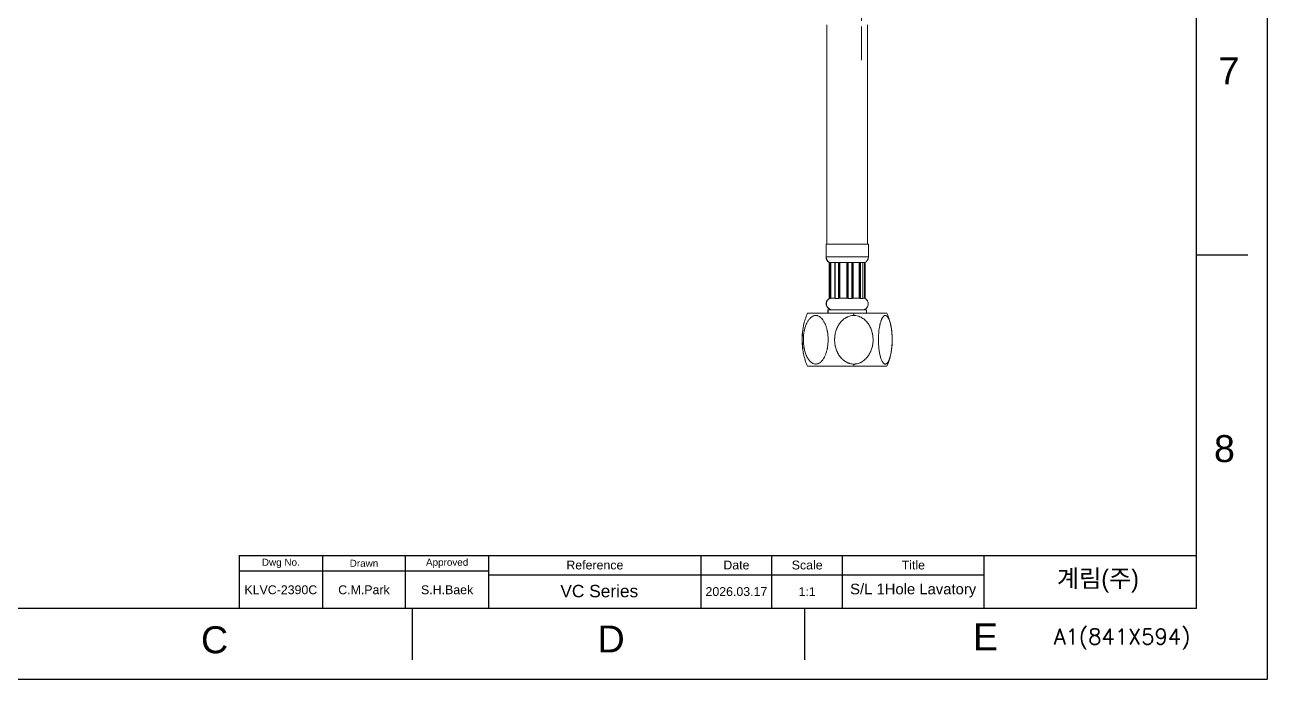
# Model space of a CAD drawing. Header units: millimetres. Extents: x 13479 to 14073, y 4989 to 5829.
# Drawn here: x 13722.4 to 14073.5, y 4989.2 to 5174.1 of the extents above; entities that cross this region are included whole.
import ezdxf

# ---------------------------------------------------------------- set-up
doc = ezdxf.new("R2010")
doc.units = ezdxf.units.MM
doc.linetypes.add('CENTER2', pattern=[28.575, 19.05, -3.175, 3.175, -3.175])
doc.linetypes.add('CENTERX2', pattern=[101.6, 63.5, -12.7, 12.7, -12.7])
doc.layers.add('CENTER', color=1, linetype='CENTERX2', lineweight=15)
doc.layers.add('DIM_', color=5, linetype='Continuous', lineweight=9)
doc.layers.add('TEXT', color=2, linetype='Continuous')
doc.styles.add('ROMANS', font='romans')
doc.styles.get("Standard").update_dxf_attribs({"font": 'arial.ttf'})
doc.dimstyles.new('사본(2) STANDARD', dxfattribs={"dimscale": 0, "dimtxt": 4, "dimasz": 4, "dimexe": 1.25, "dimexo": 0.625, "dimgap": 1.5, "dimtad": 3, "dimtih": 1, "dimtoh": 1, "dimdec": 1, "dimzin": 9, "dimdsep": 46, "dimtxsty": 'Standard', "dimcen": 2.5, "dimclrd": 5, "dimclre": 5, "dimclrt": 5, "dimadec": 0, "dimazin": 0, "dimtfac": 1, "dimtdec": 1, "dimtmove": 0, "dimatfit": 3, "dimfxl": 1.25, "dimtfill": 1, "dimtolj": 1, "dimtzin": 0, "dimarcsym": 0})

# ---------------------------------------------------------------- blocks, each defined once
blk = doc.blocks.new('*D3')
at = {"layer": 'Defpoints', "color": 0, "transparency": 16777216}
for p in [(13958.77, 5580.64), (13793.14, 5527.51), (13835.03, 5404.73), (13746.11, 5252.14), (13958.77, 5164.14)]:
    blk.add_point(p, dxfattribs=at)
at = {"layer": 'DIM_', "color": 5, "lineweight": -2, "transparency": 16777216}
for start, end in [(260.51745, 264.88072), (265.42822, 269.79159)]:
    blk.add_arc((13958.77, 6497.44), 1099.69, start, end, dxfattribs=at)
at = {"layer": 'DIM_', "color": 5, "transparency": 16777216}
for points in [[(13777.49, 5412.11), (13777.71, 5413.43), (13773.66, 5413.44)], [(13954.77, 5398.42), (13954.77, 5397.09), (13958.77, 5397.74)]]:
    blk.add_solid(points, dxfattribs=at)
at = {"layer": 'DIM_', "color": 5, "transparency": 16777216, "insert": (13865.88, 5401.67), "char_height": 4, "attachment_point": 5, "bg_fill": 3, "box_fill_scale": 1.1, "bg_fill_color": 256, "bg_fill_true_color": 13158600, "bg_fill_transparency": 0}
blk.add_mtext('\\A1;10°', dxfattribs=at)

msp = doc.modelspace()

# ---------------------------------------------------------------- linework, layer by layer
at = {"color": 7, "linetype": 'Continuous'}
for p, q in [((14073.46, 5829.16), (14073.46, 4989.16)), ((14053.46, 5009.16), (14053.46, 5809.16)), ((14053.46, 5109.16), (14067.99, 5109.16)), ((13831.86, 5009.16), (13831.86, 4994.62)), ((13942.66, 5009.16), (13942.66, 4994.62)), ((13479.46, 4989.16), (14073.46, 4989.16))]:
    msp.add_line(p, q, dxfattribs=at)
at = {"linetype": 'Continuous', "lineweight": 18}
for p, q in [((13949.02, 5174.14), (13949.02, 5154.69)), ((13960.52, 5154.69), (13960.52, 5174.14)), ((13949.02, 5154.69), (13949.02, 5112.11)), ((13960.52, 5112.11), (13960.52, 5154.69)), ((13948.79, 5112.11), (13948.79, 5108.51)), ((13948.79, 5112.11), (13948.87, 5112.11)), ((13960.75, 5112.11), (13948.87, 5112.11)), ((13960.75, 5108.51), (13960.75, 5112.11)), ((13949.7, 5106.99), (13949.7, 5096.79)), ((13949.71, 5106.99), (13949.71, 5096.79)), ((13949.77, 5106.99), (13949.71, 5106.99)), ((13949.71, 5106.99), (13949.71, 5106.99)), ((13949.89, 5106.99), (13949.77, 5106.99)), ((13950.16, 5106.91), (13951.25, 5106.91)), ((13951.35, 5106.96), (13951.35, 5096.82)), ((13952.28, 5106.99), (13951.4, 5106.99)), ((13952.68, 5106.91), (13954.69, 5106.91)), ((13956.13, 5106.99), (13955.07, 5106.99)), ((13956.42, 5106.91), (13958.18, 5106.91)), ((13959.18, 5106.99), (13958.56, 5106.99)), ((13959.2, 5096.8), (13959.2, 5106.98)), ((13959.2, 5106.91), (13959.67, 5106.91)), ((13959.83, 5096.8), (13959.83, 5106.98)), ((13959.84, 5106.99), (13959.84, 5096.79)), ((13949.77, 5096.79), (13949.71, 5096.79)), ((13949.89, 5096.79), (13949.77, 5096.79)), ((13950.16, 5096.87), (13951.25, 5096.87)), ((13952.28, 5096.79), (13951.4, 5096.79)), ((13952.68, 5096.87), (13954.69, 5096.87)), ((13956.13, 5096.79), (13955.07, 5096.79)), ((13956.42, 5096.87), (13958.18, 5096.87)), ((13959.18, 5096.79), (13958.56, 5096.79)), ((13959.2, 5096.87), (13959.67, 5096.87)), ((13956.61, 5092.61), (13943.52, 5092.61)), ((13949.27, 5093.61), (13949.27, 5092.61)), ((13949.35, 5093.61), (13949.27, 5093.61)), ((13960.27, 5093.61), (13949.35, 5093.61)), ((13956.61, 5092.61), (13966.02, 5092.61)), ((13960.27, 5092.61), (13960.27, 5093.61)), ((13956.61, 5077.61), (13943.52, 5077.61)), ((13956.61, 5077.61), (13966.02, 5077.61))]:
    msp.add_line(p, q, dxfattribs=at)
at = {"linetype": 'Continuous', "lineweight": 13}
for p, q in [((13948.87, 5112.11), (13948.87, 5108.51)), ((13948.79, 5108.51), (13948.87, 5108.51)), ((13948.87, 5108.51), (13960.75, 5108.51)), ((13949.71, 5106.99), (13949.71, 5096.79)), ((13949.89, 5106.99), (13949.89, 5096.79)), ((13949.98, 5106.96), (13949.98, 5096.82)), ((13950.16, 5106.91), (13950.16, 5096.87)), ((13951.25, 5106.91), (13951.25, 5096.87)), ((13951.4, 5106.99), (13951.4, 5096.79)), ((13952.28, 5106.99), (13952.28, 5096.79)), ((13952.42, 5106.96), (13952.42, 5096.82)), ((13952.68, 5106.91), (13952.68, 5096.87)), ((13954.69, 5106.91), (13954.69, 5096.87)), ((13954.93, 5106.96), (13954.93, 5096.82)), ((13955.07, 5106.99), (13955.07, 5096.79)), ((13956.13, 5106.99), (13956.13, 5096.79)), ((13956.24, 5106.96), (13956.24, 5096.82)), ((13956.42, 5106.91), (13956.42, 5096.87)), ((13958.18, 5106.91), (13958.18, 5096.87)), ((13958.42, 5106.96), (13958.42, 5096.82)), ((13958.56, 5106.99), (13958.56, 5096.79)), ((13959.18, 5106.99), (13959.18, 5096.79)), ((13959.67, 5106.91), (13959.67, 5096.87)), ((13959.78, 5106.96), (13959.78, 5096.82)), ((13949.35, 5092.61), (13949.35, 5093.61))]:
    msp.add_line(p, q, dxfattribs=at)
for p, q in [((13782.96, 5024.16), (14053.46, 5024.16)), ((13782.96, 5024.16), (13782.96, 5009.16)), ((13806.46, 5024.16), (13806.46, 5009.16)), ((13829.96, 5009.16), (13829.96, 5024.16)), ((13853.46, 5009.16), (13853.46, 5024.16)), ((13913.46, 5009.16), (13913.46, 5024.16)), ((13913.46, 5009.16), (13913.46, 5024.16)), ((13913.46, 5009.16), (13913.46, 5024.16)), ((13933.46, 5009.16), (13933.46, 5024.16)), ((13953.46, 5009.16), (13953.46, 5024.16)), ((13993.46, 5009.16), (13993.46, 5024.16)), ((13853.46, 5019.66), (13782.96, 5019.66)), ((13853.46, 5018.66), (13993.46, 5018.66))]:
    msp.add_line(p, q)
at = {"linetype": 'Continuous'}
msp.add_line((14053.46, 5009.16), (13499.46, 5009.16), dxfattribs=at)
at = {"linetype": 'Continuous', "lineweight": 18}
for centre, radius, start, end in [((13950.51, 5108.51), 1.72, 180, 242.3511), ((13959.03, 5108.51), 1.72, 292.2144, 0), ((13950.51, 5095.3), 1.69, 118.1504, 270), ((13959.03, 5095.3), 1.69, 270, 67.8726), ((13961.52, 5085.11), 19.5, 157.3801, 168.0183), ((13948.02, 5085.11), 19.5, 12.3756, 22.6199), ((13961.52, 5085.11), 19.5, 172.1241, 185.2425), ((13961.52, 5085.11), 19.5, 168.0183, 171.0906), ((13948.02, 5085.11), 19.5, 5.6896, 12.3697), ((13948.02, 5085.11), 19.5, 352.0507, 5.6896), ((13961.52, 5085.11), 19.5, 185.2425, 191.7242), ((13961.52, 5085.11), 19.5, 191.7242, 202.6199), ((13948.02, 5085.11), 19.5, 337.3801, 348.3543), ((13948.02, 5085.11), 19.5, 348.3545, 350.9877)]:
    msp.add_arc(centre, radius, start, end, dxfattribs=at)
at = {"linetype": 'Continuous', "lineweight": 13}
for centre, major_axis, ratio, start_param, end_param in [((13950.57, 5108.51), (0, 1.72), 0.986524, 1.570796, 2.653602), ((13950.57, 5095.3), (0, -1.69), 0.986524, 3.638452, 6.283185), ((13953.67, 5085.11), (0, -19.5), 0.163617, 1.930795, 1.965587), ((13953.67, 5085.11), (0, -19.5), 0.163617, 1.176005, 1.210798)]:
    msp.add_ellipse(centre, major_axis=major_axis, ratio=ratio, start_param=start_param, end_param=end_param, dxfattribs=at)
at = {"linetype": 'Continuous', "lineweight": 18}
for points, knots in [([(13949.98, 5106.96), (13949.97, 5106.96), (13949.96, 5106.96), (13949.94, 5106.97), (13949.93, 5106.98), (13949.92, 5106.98), (13949.91, 5106.98), (13949.9, 5106.99), (13949.89, 5106.99), (13949.89, 5106.99)], [0, 0, 0, 0, 0.25, 0.25, 0.5, 0.5, 0.75, 0.75, 1, 1, 1, 1]), ([(13950.16, 5106.91), (13950.15, 5106.91), (13950.14, 5106.91), (13950.13, 5106.91), (13950.12, 5106.91), (13950.11, 5106.92), (13950.1, 5106.92), (13950.08, 5106.92), (13950.06, 5106.93), (13950.02, 5106.94), (13950, 5106.95), (13949.98, 5106.96)], [0, 0, 0, 0, 0.25, 0.25, 0.375, 0.375, 0.5, 0.5, 0.75, 0.75, 1, 1, 1, 1]), ([(13951.35, 5106.96), (13951.35, 5106.95), (13951.35, 5106.94), (13951.34, 5106.93), (13951.34, 5106.93), (13951.33, 5106.93), (13951.33, 5106.92), (13951.32, 5106.92), (13951.31, 5106.91), (13951.29, 5106.91), (13951.28, 5106.91), (13951.27, 5106.91), (13951.26, 5106.91), (13951.25, 5106.91)], [0, 0, 0, 0, 0.25, 0.25, 0.375, 0.375, 0.5, 0.5, 0.75, 0.75, 0.875, 0.875, 1, 1, 1, 1]), ([(13951.4, 5106.99), (13951.39, 5106.99), (13951.38, 5106.99), (13951.37, 5106.98), (13951.37, 5106.98), (13951.36, 5106.98), (13951.36, 5106.98), (13951.35, 5106.98), (13951.35, 5106.97), (13951.35, 5106.97), (13951.35, 5106.96), (13951.35, 5106.96), (13951.35, 5106.96)], [0, 0, 0, 0, 0.25, 0.25, 0.375, 0.375, 0.5, 0.625, 0.625, 0.75, 0.75, 1, 1, 1, 1]), ([(13952.42, 5106.96), (13952.41, 5106.96), (13952.4, 5106.96), (13952.37, 5106.97), (13952.36, 5106.98), (13952.34, 5106.98), (13952.32, 5106.98), (13952.3, 5106.99), (13952.29, 5106.99), (13952.28, 5106.99)], [0, 0, 0, 0, 0.25, 0.25, 0.5, 0.5, 0.75, 0.75, 1, 1, 1, 1]), ([(13952.68, 5106.91), (13952.66, 5106.91), (13952.64, 5106.91), (13952.61, 5106.91), (13952.59, 5106.91), (13952.57, 5106.92), (13952.56, 5106.92), (13952.53, 5106.92), (13952.51, 5106.93), (13952.46, 5106.94), (13952.44, 5106.95), (13952.42, 5106.96)], [0, 0, 0, 0, 0.25, 0.25, 0.375, 0.375, 0.5, 0.5, 0.75, 0.75, 1, 1, 1, 1]), ([(13954.93, 5106.96), (13954.92, 5106.95), (13954.9, 5106.94), (13954.87, 5106.93), (13954.87, 5106.93), (13954.85, 5106.93), (13954.84, 5106.92), (13954.81, 5106.92), (13954.78, 5106.91), (13954.75, 5106.91), (13954.74, 5106.91), (13954.72, 5106.91), (13954.71, 5106.91), (13954.69, 5106.91)], [0, 0, 0, 0, 0.25, 0.25, 0.375, 0.375, 0.5, 0.5, 0.75, 0.75, 0.875, 0.875, 1, 1, 1, 1]), ([(13955.07, 5106.99), (13955.05, 5106.99), (13955.04, 5106.99), (13955.02, 5106.98), (13955.02, 5106.98), (13955, 5106.98), (13954.99, 5106.98), (13954.98, 5106.98), (13954.97, 5106.97), (13954.96, 5106.97), (13954.95, 5106.96), (13954.94, 5106.96), (13954.93, 5106.96)], [0, 0, 0, 0, 0.25, 0.25, 0.375, 0.375, 0.5, 0.625, 0.625, 0.75, 0.75, 1, 1, 1, 1]), ([(13956.24, 5106.96), (13956.23, 5106.96), (13956.22, 5106.96), (13956.21, 5106.97), (13956.2, 5106.98), (13956.18, 5106.98), (13956.17, 5106.98), (13956.15, 5106.99), (13956.14, 5106.99), (13956.13, 5106.99)], [0, 0, 0, 0, 0.25, 0.25, 0.5, 0.5, 0.75, 0.75, 1, 1, 1, 1]), ([(13956.42, 5106.91), (13956.4, 5106.91), (13956.38, 5106.91), (13956.35, 5106.91), (13956.35, 5106.91), (13956.33, 5106.92), (13956.32, 5106.92), (13956.29, 5106.92), (13956.28, 5106.93), (13956.25, 5106.94), (13956.24, 5106.95), (13956.24, 5106.96)], [0, 0, 0, 0, 0.25, 0.25, 0.375, 0.375, 0.5, 0.5, 0.75, 0.75, 1, 1, 1, 1]), ([(13958.42, 5106.96), (13958.4, 5106.95), (13958.38, 5106.94), (13958.35, 5106.93), (13958.34, 5106.93), (13958.31, 5106.93), (13958.3, 5106.92), (13958.27, 5106.92), (13958.25, 5106.91), (13958.22, 5106.91), (13958.21, 5106.91), (13958.2, 5106.91), (13958.19, 5106.91), (13958.18, 5106.91)], [0, 0, 0, 0, 0.25, 0.25, 0.375, 0.375, 0.5, 0.5, 0.75, 0.75, 0.875, 0.875, 1, 1, 1, 1]), ([(13958.56, 5106.99), (13958.55, 5106.99), (13958.54, 5106.99), (13958.52, 5106.98), (13958.52, 5106.98), (13958.51, 5106.98), (13958.49, 5106.98), (13958.48, 5106.98), (13958.47, 5106.97), (13958.47, 5106.97), (13958.45, 5106.96), (13958.43, 5106.96), (13958.42, 5106.96)], [0, 0, 0, 0, 0.25, 0.25, 0.375, 0.375, 0.5, 0.625, 0.625, 0.75, 0.75, 1, 1, 1, 1]), ([(13959.2, 5106.98), (13959.2, 5106.98), (13959.2, 5106.98), (13959.2, 5106.98), (13959.2, 5106.98), (13959.19, 5106.99), (13959.19, 5106.99), (13959.18, 5106.99)], [0, 0, 0, 0, 0.125841, 0.125841, 0.562921, 0.562921, 1, 1, 1, 1]), ([(13959.68, 5106.91), (13959.68, 5106.91), (13959.68, 5106.91), (13959.67, 5106.91), (13959.67, 5106.91), (13959.67, 5106.91), (13959.67, 5106.91), (13959.67, 5106.91)], [0, 0, 0, 0, 0.133722, 0.133722, 0.566861, 0.566861, 1, 1, 1, 1]), ([(13949.89, 5096.79), (13949.89, 5096.79), (13949.9, 5096.79), (13949.91, 5096.79), (13949.91, 5096.8), (13949.92, 5096.8), (13949.92, 5096.8), (13949.93, 5096.8), (13949.94, 5096.81), (13949.95, 5096.81), (13949.96, 5096.81), (13949.97, 5096.82), (13949.98, 5096.82)], [0, 0, 0, 0, 0.25, 0.25, 0.375, 0.375, 0.5, 0.625, 0.625, 0.75, 0.75, 1, 1, 1, 1]), ([(13949.98, 5096.82), (13950, 5096.83), (13950.02, 5096.84), (13950.05, 5096.85), (13950.06, 5096.85), (13950.07, 5096.85), (13950.08, 5096.86), (13950.11, 5096.86), (13950.12, 5096.87), (13950.14, 5096.87), (13950.14, 5096.87), (13950.15, 5096.87), (13950.16, 5096.87), (13950.16, 5096.87)], [0, 0, 0, 0, 0.25, 0.25, 0.375, 0.375, 0.5, 0.5, 0.75, 0.75, 0.875, 0.875, 1, 1, 1, 1]), ([(13951.25, 5096.87), (13951.27, 5096.87), (13951.28, 5096.87), (13951.3, 5096.87), (13951.31, 5096.87), (13951.32, 5096.86), (13951.32, 5096.86), (13951.33, 5096.86), (13951.34, 5096.85), (13951.35, 5096.84), (13951.35, 5096.83), (13951.35, 5096.82)], [0, 0, 0, 0, 0.25, 0.25, 0.375, 0.375, 0.5, 0.5, 0.75, 0.75, 1, 1, 1, 1]), ([(13951.35, 5096.82), (13951.35, 5096.82), (13951.35, 5096.81), (13951.35, 5096.81), (13951.35, 5096.8), (13951.36, 5096.8), (13951.37, 5096.8), (13951.38, 5096.79), (13951.39, 5096.79), (13951.4, 5096.79)], [0, 0, 0, 0, 0.25, 0.25, 0.5, 0.5, 0.75, 0.75, 1, 1, 1, 1]), ([(13952.28, 5096.79), (13952.29, 5096.79), (13952.3, 5096.79), (13952.32, 5096.79), (13952.32, 5096.8), (13952.34, 5096.8), (13952.35, 5096.8), (13952.36, 5096.8), (13952.37, 5096.81), (13952.38, 5096.81), (13952.4, 5096.81), (13952.41, 5096.82), (13952.42, 5096.82)], [0, 0, 0, 0, 0.25, 0.25, 0.375, 0.375, 0.5, 0.625, 0.625, 0.75, 0.75, 1, 1, 1, 1]), ([(13952.42, 5096.82), (13952.44, 5096.83), (13952.46, 5096.84), (13952.49, 5096.85), (13952.51, 5096.85), (13952.53, 5096.85), (13952.54, 5096.86), (13952.57, 5096.86), (13952.59, 5096.87), (13952.63, 5096.87), (13952.64, 5096.87), (13952.66, 5096.87), (13952.67, 5096.87), (13952.68, 5096.87)], [0, 0, 0, 0, 0.25, 0.25, 0.375, 0.375, 0.5, 0.5, 0.75, 0.75, 0.875, 0.875, 1, 1, 1, 1]), ([(13954.69, 5096.87), (13954.72, 5096.87), (13954.74, 5096.87), (13954.77, 5096.87), (13954.78, 5096.87), (13954.81, 5096.86), (13954.82, 5096.86), (13954.85, 5096.86), (13954.87, 5096.85), (13954.9, 5096.84), (13954.92, 5096.83), (13954.93, 5096.82)], [0, 0, 0, 0, 0.25, 0.25, 0.375, 0.375, 0.5, 0.5, 0.75, 0.75, 1, 1, 1, 1]), ([(13954.93, 5096.82), (13954.94, 5096.82), (13954.95, 5096.81), (13954.97, 5096.81), (13954.98, 5096.8), (13955, 5096.8), (13955.01, 5096.8), (13955.04, 5096.79), (13955.05, 5096.79), (13955.07, 5096.79)], [0, 0, 0, 0, 0.25, 0.25, 0.5, 0.5, 0.75, 0.75, 1, 1, 1, 1]), ([(13956.13, 5096.79), (13956.14, 5096.79), (13956.15, 5096.79), (13956.17, 5096.79), (13956.17, 5096.8), (13956.18, 5096.8), (13956.19, 5096.8), (13956.2, 5096.8), (13956.21, 5096.81), (13956.21, 5096.81), (13956.22, 5096.81), (13956.23, 5096.82), (13956.24, 5096.82)], [0, 0, 0, 0, 0.25, 0.25, 0.375, 0.375, 0.5, 0.625, 0.625, 0.75, 0.75, 1, 1, 1, 1]), ([(13956.24, 5096.82), (13956.24, 5096.83), (13956.25, 5096.84), (13956.27, 5096.85), (13956.28, 5096.85), (13956.29, 5096.85), (13956.3, 5096.86), (13956.33, 5096.86), (13956.34, 5096.87), (13956.37, 5096.87), (13956.38, 5096.87), (13956.4, 5096.87), (13956.41, 5096.87), (13956.42, 5096.87)], [0, 0, 0, 0, 0.25, 0.25, 0.375, 0.375, 0.5, 0.5, 0.75, 0.75, 0.875, 0.875, 1, 1, 1, 1]), ([(13958.18, 5096.87), (13958.2, 5096.87), (13958.21, 5096.87), (13958.24, 5096.87), (13958.25, 5096.87), (13958.27, 5096.86), (13958.28, 5096.86), (13958.31, 5096.86), (13958.34, 5096.85), (13958.38, 5096.84), (13958.4, 5096.83), (13958.42, 5096.82)], [0, 0, 0, 0, 0.25, 0.25, 0.375, 0.375, 0.5, 0.5, 0.75, 0.75, 1, 1, 1, 1]), ([(13958.42, 5096.82), (13958.43, 5096.82), (13958.45, 5096.81), (13958.47, 5096.81), (13958.48, 5096.8), (13958.51, 5096.8), (13958.52, 5096.8), (13958.54, 5096.79), (13958.55, 5096.79), (13958.56, 5096.79)], [0, 0, 0, 0, 0.25, 0.25, 0.5, 0.5, 0.75, 0.75, 1, 1, 1, 1]), ([(13959.18, 5096.79), (13959.19, 5096.79), (13959.19, 5096.79), (13959.2, 5096.79), (13959.2, 5096.8), (13959.2, 5096.8), (13959.2, 5096.8), (13959.2, 5096.8), (13959.2, 5096.8)], [0, 0, 0, 0, 0.436688, 0.436688, 0.655032, 0.655032, 0.873376, 1, 1, 1, 1]), ([(13942.39, 5085.11), (13942.39, 5085.42), (13942.4, 5085.72), (13942.44, 5086.32), (13942.47, 5086.62), (13942.54, 5087.06), (13942.56, 5087.21), (13942.6, 5087.43), (13942.61, 5087.51), (13942.64, 5087.65), (13942.66, 5087.72), (13942.74, 5088.08), (13942.81, 5088.36), (13942.98, 5088.91), (13943.07, 5089.17), (13943.2, 5089.49), (13943.23, 5089.55), (13943.29, 5089.68), (13943.32, 5089.74), (13943.4, 5089.92), (13943.46, 5090.04), (13943.59, 5090.27), (13943.66, 5090.38), (13943.79, 5090.59), (13943.86, 5090.7), (13943.97, 5090.84), (13944.03, 5090.92), (13944.09, 5090.99), (13944.13, 5091.03), (13944.15, 5091.05), (13944.25, 5091.17), (13944.33, 5091.25), (13944.49, 5091.4), (13944.58, 5091.47), (13944.75, 5091.6), (13944.84, 5091.66), (13944.96, 5091.73), (13944.98, 5091.74), (13945.03, 5091.76), (13945.05, 5091.77), (13945.12, 5091.81), (13945.17, 5091.83), (13945.31, 5091.88), (13945.5, 5091.94), (13945.69, 5091.97), (13945.88, 5091.98), (13945.98, 5091.98), (13946.1, 5091.97), (13946.12, 5091.96), (13946.17, 5091.96), (13946.24, 5091.94), (13946.31, 5091.93), (13946.46, 5091.89), (13946.55, 5091.85), (13946.74, 5091.77), (13946.83, 5091.72), (13946.94, 5091.65), (13946.96, 5091.64), (13947.01, 5091.61), (13947.03, 5091.59), (13947.1, 5091.55), (13947.14, 5091.51), (13947.27, 5091.41), (13947.36, 5091.34), (13947.52, 5091.17), (13947.6, 5091.09), (13947.72, 5090.95), (13947.75, 5090.9), (13947.81, 5090.83), (13947.83, 5090.81), (13947.87, 5090.76), (13947.96, 5090.63), (13948.04, 5090.5), (13948.18, 5090.28), (13948.24, 5090.17), (13948.37, 5089.93), (13948.43, 5089.81), (13948.51, 5089.63), (13948.54, 5089.56), (13948.59, 5089.44), (13948.62, 5089.37), (13948.7, 5089.18), (13948.74, 5089.05), (13948.88, 5088.64), (13948.96, 5088.37), (13949.07, 5087.94), (13949.1, 5087.8), (13949.15, 5087.58), (13949.16, 5087.51), (13949.19, 5087.36), (13949.2, 5087.29), (13949.26, 5086.92), (13949.3, 5086.62), (13949.35, 5086.02), (13949.37, 5085.72), (13949.38, 5085.34), (13949.38, 5085.26), (13949.38, 5085.11), (13949.38, 5084.88), (13949.38, 5084.65), (13949.36, 5084.2), (13949.33, 5083.9), (13949.26, 5083.3), (13949.22, 5083.01), (13949.15, 5082.64), (13949.13, 5082.57), (13949.11, 5082.46), (13949.1, 5082.43), (13949.09, 5082.35), (13949.04, 5082.17), (13949, 5082), (13948.88, 5081.58), (13948.8, 5081.31), (13948.65, 5080.92), (13948.6, 5080.8), (13948.49, 5080.55), (13948.43, 5080.43), (13948.35, 5080.25), (13948.31, 5080.19), (13948.25, 5080.07), (13948.22, 5080.01), (13948.12, 5079.84), (13948.05, 5079.73), (13947.91, 5079.53), (13947.84, 5079.43), (13947.69, 5079.24), (13947.61, 5079.15), (13947.49, 5079.02), (13947.43, 5078.96), (13947.37, 5078.9), (13947.32, 5078.86), (13947.3, 5078.84), (13947.2, 5078.75), (13947.02, 5078.61), (13946.84, 5078.5), (13946.66, 5078.41), (13946.57, 5078.37), (13946.43, 5078.32), (13946.36, 5078.3), (13946.28, 5078.29), (13946.23, 5078.27), (13946.21, 5078.27), (13946.09, 5078.25), (13945.99, 5078.24), (13945.89, 5078.24)], [0, 0, 0, 0, 0.03125, 0.03125, 0.0625, 0.0625, 0.078125, 0.078125, 0.085937, 0.085937, 0.09375, 0.09375, 0.125, 0.125, 0.15625, 0.15625, 0.164062, 0.164062, 0.171875, 0.171875, 0.1875, 0.1875, 0.203125, 0.203125, 0.21875, 0.21875, 0.226562, 0.230469, 0.230469, 0.234375, 0.234375, 0.25, 0.25, 0.265625, 0.265625, 0.28125, 0.28125, 0.285156, 0.285156, 0.289062, 0.289062, 0.296875, 0.296875, 0.3125, 0.328125, 0.328125, 0.34375, 0.34375, 0.347656, 0.347656, 0.351562, 0.359375, 0.359375, 0.375, 0.375, 0.390625, 0.390625, 0.394531, 0.394531, 0.398437, 0.398437, 0.40625, 0.40625, 0.421875, 0.421875, 0.4375, 0.4375, 0.445312, 0.445312, 0.449219, 0.449219, 0.453125, 0.46875, 0.46875, 0.484375, 0.484375, 0.5, 0.5, 0.507812, 0.507812, 0.515625, 0.515625, 0.53125, 0.53125, 0.5625, 0.5625, 0.578125, 0.578125, 0.585937, 0.585937, 0.59375, 0.59375, 0.625, 0.625, 0.65625, 0.65625, 0.664062, 0.664062, 0.671875, 0.6875, 0.6875, 0.71875, 0.71875, 0.75, 0.75, 0.757812, 0.757812, 0.761719, 0.761719, 0.765625, 0.78125, 0.78125, 0.8125, 0.8125, 0.828125, 0.828125, 0.84375, 0.84375, 0.851563, 0.851563, 0.859375, 0.859375, 0.875, 0.875, 0.890625, 0.890625, 0.90625, 0.90625, 0.914063, 0.917969, 0.917969, 0.921875, 0.921875, 0.9375, 0.953125, 0.953125, 0.96875, 0.96875, 0.976562, 0.980469, 0.980469, 0.984375, 0.984375, 1, 1, 1, 1]), ([(13950.57, 5093.61), (13950.61, 5093.61), (13950.69, 5093.61), (13950.88, 5093.61), (13951.01, 5093.61), (13951.3, 5093.61), (13951.47, 5093.61), (13951.85, 5093.61), (13952.07, 5093.61), (13952.52, 5093.61), (13952.76, 5093.61), (13953.27, 5093.61), (13953.54, 5093.61), (13954.08, 5093.61), (13954.36, 5093.61), (13954.91, 5093.61), (13955.19, 5093.61), (13955.74, 5093.61), (13956.01, 5093.61), (13956.54, 5093.61), (13956.79, 5093.61), (13957.26, 5093.61), (13957.48, 5093.61), (13957.89, 5093.61), (13958.07, 5093.61), (13958.4, 5093.61), (13958.54, 5093.61), (13958.77, 5093.61), (13958.86, 5093.61), (13958.98, 5093.61), (13959.02, 5093.61), (13959.03, 5093.61), (13959.03, 5093.61), (13959.03, 5093.61)], [0, 0, 0, 0, 0.065964, 0.065964, 0.131928, 0.131928, 0.197891, 0.197891, 0.263855, 0.263855, 0.329819, 0.329819, 0.395783, 0.395783, 0.461747, 0.461747, 0.52771, 0.52771, 0.593674, 0.593674, 0.659638, 0.659638, 0.725602, 0.725602, 0.791566, 0.791566, 0.857529, 0.857529, 0.923493, 0.923493, 0.989457, 0.989457, 1, 1, 1, 1]), ([(13956.65, 5078.24), (13956.45, 5078.24), (13956.25, 5078.25), (13955.86, 5078.31), (13955.66, 5078.35), (13955.37, 5078.44), (13955.28, 5078.47), (13955.14, 5078.52), (13955.09, 5078.54), (13955, 5078.57), (13954.95, 5078.59), (13954.72, 5078.69), (13954.54, 5078.79), (13954.19, 5078.99), (13954.03, 5079.1), (13953.79, 5079.29), (13953.71, 5079.35), (13953.59, 5079.45), (13953.56, 5079.48), (13953.48, 5079.55), (13953.44, 5079.59), (13953.26, 5079.76), (13953.12, 5079.91), (13952.86, 5080.21), (13952.74, 5080.37), (13952.5, 5080.7), (13952.39, 5080.87), (13952.26, 5081.09), (13952.24, 5081.13), (13952.19, 5081.22), (13952.12, 5081.35), (13952.05, 5081.49), (13951.92, 5081.76), (13951.84, 5081.95), (13951.69, 5082.33), (13951.63, 5082.52), (13951.54, 5082.81), (13951.51, 5082.91), (13951.47, 5083.05), (13951.46, 5083.1), (13951.44, 5083.2), (13951.43, 5083.25), (13951.37, 5083.5), (13951.34, 5083.7), (13951.28, 5084.1), (13951.24, 5084.5), (13951.22, 5084.91), (13951.22, 5085.21), (13951.22, 5085.36), (13951.23, 5085.52), (13951.24, 5085.62), (13951.24, 5085.67), (13951.26, 5085.92), (13951.3, 5086.33), (13951.37, 5086.72), (13951.46, 5087.12), (13951.51, 5087.31), (13951.63, 5087.7), (13951.69, 5087.89), (13951.8, 5088.17), (13951.84, 5088.27), (13951.9, 5088.41), (13951.92, 5088.45), (13951.96, 5088.55), (13951.98, 5088.59), (13952.09, 5088.82), (13952.19, 5089), (13952.39, 5089.35), (13952.5, 5089.52), (13952.73, 5089.84), (13952.85, 5090), (13953.02, 5090.2), (13953.05, 5090.23), (13953.12, 5090.31), (13953.16, 5090.35), (13953.26, 5090.46), (13953.33, 5090.53), (13953.55, 5090.74), (13953.7, 5090.87), (13954.02, 5091.11), (13954.19, 5091.22), (13954.41, 5091.35), (13954.45, 5091.38), (13954.54, 5091.43), (13954.58, 5091.45), (13954.72, 5091.52), (13954.81, 5091.56), (13955.08, 5091.69), (13955.27, 5091.75), (13955.65, 5091.86), (13955.85, 5091.91), (13956.1, 5091.94), (13956.15, 5091.95), (13956.25, 5091.96), (13956.3, 5091.96), (13956.45, 5091.98), (13956.55, 5091.98), (13956.65, 5091.98)], [0, 0, 0, 0, 0.03125, 0.03125, 0.0625, 0.0625, 0.078125, 0.078125, 0.085938, 0.085938, 0.09375, 0.09375, 0.125, 0.125, 0.15625, 0.15625, 0.171875, 0.171875, 0.179688, 0.179688, 0.1875, 0.1875, 0.21875, 0.21875, 0.25, 0.25, 0.28125, 0.28125, 0.289063, 0.289063, 0.296875, 0.3125, 0.3125, 0.34375, 0.34375, 0.375, 0.375, 0.390625, 0.390625, 0.398438, 0.398438, 0.40625, 0.40625, 0.4375, 0.4375, 0.46875, 0.5, 0.5, 0.515625, 0.523438, 0.523438, 0.53125, 0.53125, 0.5625, 0.59375, 0.59375, 0.625, 0.625, 0.65625, 0.65625, 0.671875, 0.671875, 0.679688, 0.679688, 0.6875, 0.6875, 0.71875, 0.71875, 0.75, 0.75, 0.78125, 0.78125, 0.789063, 0.789063, 0.796875, 0.796875, 0.8125, 0.8125, 0.84375, 0.84375, 0.875, 0.875, 0.882813, 0.882813, 0.890625, 0.890625, 0.90625, 0.90625, 0.9375, 0.9375, 0.96875, 0.96875, 0.976563, 0.976563, 0.984375, 0.984375, 1, 1, 1, 1]), ([(13956.65, 5091.98), (13956.86, 5091.98), (13957.06, 5091.96), (13957.45, 5091.91), (13957.64, 5091.87), (13957.93, 5091.78), (13958.03, 5091.75), (13958.17, 5091.7), (13958.22, 5091.68), (13958.31, 5091.65), (13958.36, 5091.63), (13958.59, 5091.52), (13958.77, 5091.43), (13959.11, 5091.23), (13959.28, 5091.11), (13959.52, 5090.93), (13959.6, 5090.87), (13959.71, 5090.77), (13959.75, 5090.74), (13959.83, 5090.67), (13959.86, 5090.63), (13960.05, 5090.46), (13960.18, 5090.31), (13960.45, 5090.01), (13960.57, 5089.85), (13960.8, 5089.52), (13960.91, 5089.35), (13961.04, 5089.13), (13961.07, 5089.09), (13961.12, 5089), (13961.19, 5088.87), (13961.26, 5088.73), (13961.39, 5088.46), (13961.47, 5088.27), (13961.61, 5087.89), (13961.68, 5087.7), (13961.77, 5087.41), (13961.79, 5087.31), (13961.83, 5087.16), (13961.84, 5087.11), (13961.87, 5087.02), (13961.88, 5086.97), (13961.93, 5086.72), (13961.97, 5086.52), (13962.03, 5086.12), (13962.07, 5085.72), (13962.08, 5085.31), (13962.08, 5085.01), (13962.08, 5084.86), (13962.07, 5084.7), (13962.07, 5084.6), (13962.07, 5084.55), (13962.05, 5084.3), (13962, 5083.89), (13961.93, 5083.5), (13961.85, 5083.1), (13961.8, 5082.91), (13961.68, 5082.52), (13961.62, 5082.33), (13961.51, 5082.05), (13961.47, 5081.95), (13961.41, 5081.81), (13961.39, 5081.77), (13961.35, 5081.67), (13961.32, 5081.63), (13961.21, 5081.4), (13961.12, 5081.22), (13960.92, 5080.87), (13960.81, 5080.7), (13960.58, 5080.38), (13960.45, 5080.22), (13960.29, 5080.02), (13960.25, 5079.99), (13960.18, 5079.91), (13960.15, 5079.87), (13960.04, 5079.76), (13959.97, 5079.69), (13959.75, 5079.48), (13959.6, 5079.35), (13959.28, 5079.11), (13959.12, 5078.99), (13958.9, 5078.87), (13958.86, 5078.84), (13958.77, 5078.79), (13958.72, 5078.77), (13958.59, 5078.7), (13958.5, 5078.65), (13958.22, 5078.53), (13958.03, 5078.47), (13957.65, 5078.36), (13957.46, 5078.31), (13957.21, 5078.28), (13957.16, 5078.27), (13957.06, 5078.26), (13957.01, 5078.25), (13956.86, 5078.24), (13956.75, 5078.24), (13956.65, 5078.24)], [0, 0, 0, 0, 0.03125, 0.03125, 0.0625, 0.0625, 0.078125, 0.078125, 0.085938, 0.085938, 0.09375, 0.09375, 0.125, 0.125, 0.15625, 0.15625, 0.171875, 0.171875, 0.179688, 0.179688, 0.1875, 0.1875, 0.21875, 0.21875, 0.25, 0.25, 0.28125, 0.28125, 0.289063, 0.289063, 0.296875, 0.3125, 0.3125, 0.34375, 0.34375, 0.375, 0.375, 0.390625, 0.390625, 0.398438, 0.398438, 0.40625, 0.40625, 0.4375, 0.4375, 0.46875, 0.5, 0.5, 0.515625, 0.523438, 0.523438, 0.53125, 0.53125, 0.5625, 0.59375, 0.59375, 0.625, 0.625, 0.65625, 0.65625, 0.671875, 0.671875, 0.679687, 0.679687, 0.6875, 0.6875, 0.71875, 0.71875, 0.75, 0.75, 0.78125, 0.78125, 0.789062, 0.789062, 0.796875, 0.796875, 0.8125, 0.8125, 0.84375, 0.84375, 0.875, 0.875, 0.882812, 0.882812, 0.890625, 0.890625, 0.90625, 0.90625, 0.9375, 0.9375, 0.96875, 0.96875, 0.976562, 0.976562, 0.984375, 0.984375, 1, 1, 1, 1]), ([(13963.6, 5085.11), (13963.6, 5085.42), (13963.61, 5085.72), (13963.63, 5086.32), (13963.65, 5086.62), (13963.68, 5087.07), (13963.7, 5087.21), (13963.72, 5087.43), (13963.73, 5087.51), (13963.74, 5087.65), (13963.75, 5087.73), (13963.79, 5088.08), (13963.83, 5088.36), (13963.93, 5088.91), (13963.98, 5089.17), (13964.05, 5089.49), (13964.07, 5089.56), (13964.1, 5089.68), (13964.11, 5089.74), (13964.16, 5089.93), (13964.2, 5090.04), (13964.27, 5090.27), (13964.3, 5090.38), (13964.38, 5090.6), (13964.42, 5090.7), (13964.48, 5090.85), (13964.51, 5090.92), (13964.54, 5090.99), (13964.56, 5091.03), (13964.57, 5091.06), (13964.63, 5091.17), (13964.67, 5091.25), (13964.77, 5091.4), (13964.81, 5091.47), (13964.91, 5091.6), (13964.96, 5091.66), (13965.02, 5091.73), (13965.04, 5091.74), (13965.06, 5091.76), (13965.07, 5091.78), (13965.11, 5091.81), (13965.14, 5091.83), (13965.22, 5091.88), (13965.32, 5091.94), (13965.43, 5091.97), (13965.53, 5091.98), (13965.59, 5091.98), (13965.65, 5091.97), (13965.67, 5091.96), (13965.7, 5091.96), (13965.74, 5091.94), (13965.78, 5091.93), (13965.85, 5091.89), (13965.91, 5091.85), (13966.01, 5091.77), (13966.06, 5091.72), (13966.12, 5091.65), (13966.13, 5091.64), (13966.16, 5091.61), (13966.17, 5091.59), (13966.21, 5091.55), (13966.23, 5091.51), (13966.31, 5091.41), (13966.35, 5091.33), (13966.44, 5091.17), (13966.49, 5091.09), (13966.55, 5090.95), (13966.57, 5090.9), (13966.6, 5090.83), (13966.61, 5090.8), (13966.63, 5090.75), (13966.68, 5090.63), (13966.73, 5090.5), (13966.81, 5090.28), (13966.84, 5090.16), (13966.91, 5089.93), (13966.94, 5089.81), (13966.98, 5089.65), (13966.99, 5089.62), (13967.01, 5089.56), (13967.01, 5089.53), (13967.04, 5089.43), (13967.05, 5089.37), (13967.09, 5089.17), (13967.12, 5089.04), (13967.2, 5088.64), (13967.24, 5088.36), (13967.3, 5087.94), (13967.32, 5087.79), (13967.35, 5087.5), (13967.37, 5087.36), (13967.41, 5086.91), (13967.43, 5086.62), (13967.46, 5086.02), (13967.47, 5085.71), (13967.47, 5085.33), (13967.47, 5085.26), (13967.47, 5085.1), (13967.47, 5084.87), (13967.47, 5084.65), (13967.46, 5084.19), (13967.44, 5083.89), (13967.41, 5083.3), (13967.38, 5083), (13967.34, 5082.64), (13967.33, 5082.57), (13967.32, 5082.46), (13967.32, 5082.42), (13967.31, 5082.35), (13967.28, 5082.17), (13967.26, 5081.99), (13967.2, 5081.58), (13967.15, 5081.31), (13967.07, 5080.92), (13967.04, 5080.79), (13966.98, 5080.54), (13966.95, 5080.42), (13966.9, 5080.24), (13966.88, 5080.18), (13966.84, 5080.06), (13966.83, 5080.01), (13966.77, 5079.84), (13966.73, 5079.73), (13966.66, 5079.52), (13966.62, 5079.42), (13966.53, 5079.23), (13966.49, 5079.14), (13966.42, 5079.01), (13966.4, 5078.97), (13966.35, 5078.89), (13966.33, 5078.85), (13966.26, 5078.74), (13966.16, 5078.61), (13966.06, 5078.5), (13965.96, 5078.41), (13965.91, 5078.37), (13965.83, 5078.32), (13965.79, 5078.3), (13965.75, 5078.28), (13965.73, 5078.27), (13965.71, 5078.27), (13965.65, 5078.25), (13965.59, 5078.24), (13965.54, 5078.24)], [0, 0, 0, 0, 0.03125, 0.03125, 0.0625, 0.0625, 0.078125, 0.078125, 0.085937, 0.085937, 0.09375, 0.09375, 0.125, 0.125, 0.15625, 0.15625, 0.164062, 0.164062, 0.171875, 0.171875, 0.1875, 0.1875, 0.203125, 0.203125, 0.21875, 0.21875, 0.226563, 0.230469, 0.230469, 0.234375, 0.234375, 0.25, 0.25, 0.265625, 0.265625, 0.28125, 0.28125, 0.285156, 0.285156, 0.289063, 0.289063, 0.296875, 0.296875, 0.3125, 0.328125, 0.328125, 0.34375, 0.34375, 0.347656, 0.347656, 0.351563, 0.359375, 0.359375, 0.375, 0.375, 0.390625, 0.390625, 0.394531, 0.394531, 0.398438, 0.398438, 0.40625, 0.40625, 0.421875, 0.421875, 0.4375, 0.4375, 0.445313, 0.445313, 0.449219, 0.449219, 0.453125, 0.46875, 0.46875, 0.484375, 0.484375, 0.5, 0.5, 0.503906, 0.503906, 0.507813, 0.507813, 0.515625, 0.515625, 0.53125, 0.53125, 0.5625, 0.5625, 0.578125, 0.578125, 0.59375, 0.59375, 0.625, 0.625, 0.65625, 0.65625, 0.664063, 0.664063, 0.671875, 0.6875, 0.6875, 0.71875, 0.71875, 0.75, 0.75, 0.757813, 0.757813, 0.761719, 0.761719, 0.765625, 0.78125, 0.78125, 0.8125, 0.8125, 0.828125, 0.828125, 0.84375, 0.84375, 0.851563, 0.851563, 0.859375, 0.859375, 0.875, 0.875, 0.890625, 0.890625, 0.90625, 0.90625, 0.914063, 0.914063, 0.921875, 0.921875, 0.9375, 0.953125, 0.953125, 0.96875, 0.96875, 0.976562, 0.980469, 0.980469, 0.984375, 0.984375, 1, 1, 1, 1]), ([(13942.45, 5089.18), (13942.43, 5089.09), (13942.41, 5089), (13942.35, 5088.64), (13942.3, 5088.36), (13942.24, 5087.94), (13942.23, 5087.79), (13942.19, 5087.5), (13942.18, 5087.36), (13942.14, 5086.91), (13942.12, 5086.62), (13942.09, 5086.02), (13942.08, 5085.71), (13942.07, 5085.33), (13942.07, 5085.26), (13942.07, 5085.1), (13942.07, 5084.87), (13942.07, 5084.65), (13942.09, 5084.19), (13942.1, 5083.89), (13942.14, 5083.3), (13942.16, 5083), (13942.2, 5082.64), (13942.21, 5082.57), (13942.22, 5082.46), (13942.23, 5082.42), (13942.24, 5082.35), (13942.26, 5082.17), (13942.28, 5081.99), (13942.35, 5081.59), (13942.39, 5081.33), (13942.44, 5081.08)], [0, 0, 0, 0, 0.037192, 0.037192, 0.144685, 0.144685, 0.198431, 0.198431, 0.252177, 0.252177, 0.359669, 0.359669, 0.467161, 0.467161, 0.494034, 0.494034, 0.520907, 0.574653, 0.574653, 0.682146, 0.682146, 0.789638, 0.789638, 0.816511, 0.816511, 0.829947, 0.829947, 0.843384, 0.89713, 0.89713, 1, 1, 1, 1]), ([(13942.39, 5085.11), (13942.39, 5084.91), (13942.4, 5084.5), (13942.44, 5083.9), (13942.49, 5083.5), (13942.53, 5083.2), (13942.55, 5083.05), (13942.58, 5082.91), (13942.6, 5082.81), (13942.61, 5082.76), (13942.65, 5082.51), (13942.69, 5082.32), (13942.79, 5081.95), (13942.84, 5081.76), (13942.95, 5081.4), (13943.01, 5081.22), (13943.11, 5080.96), (13943.14, 5080.87), (13943.2, 5080.74), (13943.22, 5080.7), (13943.25, 5080.62), (13943.27, 5080.58), (13943.37, 5080.37), (13943.45, 5080.21), (13943.62, 5079.9), (13943.7, 5079.76), (13943.89, 5079.48), (13943.99, 5079.35), (13944.12, 5079.2), (13944.15, 5079.17), (13944.2, 5079.11), (13944.28, 5079.02), (13944.36, 5078.94), (13944.53, 5078.79), (13944.64, 5078.69), (13944.82, 5078.57), (13944.88, 5078.54), (13944.97, 5078.48), (13945, 5078.47), (13945.06, 5078.44), (13945.1, 5078.42), (13945.25, 5078.35), (13945.38, 5078.31), (13945.63, 5078.25), (13945.76, 5078.24), (13945.89, 5078.24)], [0, 0, 0, 0, 0.0625, 0.125, 0.1875, 0.1875, 0.21875, 0.234375, 0.234375, 0.25, 0.25, 0.3125, 0.3125, 0.375, 0.375, 0.4375, 0.4375, 0.46875, 0.46875, 0.484375, 0.484375, 0.5, 0.5, 0.5625, 0.5625, 0.625, 0.625, 0.6875, 0.6875, 0.703125, 0.703125, 0.71875, 0.75, 0.75, 0.8125, 0.8125, 0.84375, 0.84375, 0.859375, 0.859375, 0.875, 0.875, 0.9375, 0.9375, 1, 1, 1, 1]), ([(13963.6, 5085.11), (13963.6, 5084.91), (13963.61, 5084.5), (13963.63, 5083.9), (13963.66, 5083.5), (13963.68, 5083.2), (13963.69, 5083.05), (13963.71, 5082.91), (13963.72, 5082.81), (13963.72, 5082.76), (13963.75, 5082.52), (13963.77, 5082.32), (13963.82, 5081.95), (13963.85, 5081.76), (13963.91, 5081.4), (13963.94, 5081.22), (13964, 5080.96), (13964.02, 5080.88), (13964.05, 5080.75), (13964.06, 5080.7), (13964.08, 5080.62), (13964.09, 5080.58), (13964.14, 5080.37), (13964.18, 5080.21), (13964.28, 5079.91), (13964.33, 5079.76), (13964.43, 5079.49), (13964.49, 5079.35), (13964.56, 5079.2), (13964.57, 5079.17), (13964.6, 5079.11), (13964.65, 5079.02), (13964.69, 5078.94), (13964.78, 5078.79), (13964.85, 5078.7), (13964.94, 5078.58), (13964.98, 5078.54), (13965.03, 5078.49), (13965.04, 5078.47), (13965.08, 5078.44), (13965.1, 5078.42), (13965.18, 5078.35), (13965.25, 5078.31), (13965.39, 5078.25), (13965.47, 5078.24), (13965.54, 5078.24)], [0, 0, 0, 0, 0.0625, 0.125, 0.1875, 0.1875, 0.21875, 0.234375, 0.234375, 0.25, 0.25, 0.3125, 0.3125, 0.375, 0.375, 0.4375, 0.4375, 0.46875, 0.46875, 0.484375, 0.484375, 0.5, 0.5, 0.5625, 0.5625, 0.625, 0.625, 0.6875, 0.6875, 0.703125, 0.703125, 0.71875, 0.75, 0.75, 0.8125, 0.8125, 0.84375, 0.84375, 0.859375, 0.859375, 0.875, 0.875, 0.9375, 0.9375, 1, 1, 1, 1])]:
    msp.add_open_spline(points, degree=3, knots=knots, dxfattribs=at)
at = {"layer": 'CENTER', "color": 1, "linetype": 'CENTER2', "ltscale": 0.5}
msp.add_line((13958.77, 5164.14), (13958.77, 5580.64), dxfattribs=at)
at = {"layer": 'TEXT'}
msp.add_point((13829.96, 5019.66), dxfattribs=at)

# ---------------------------------------------------------------- texts
at = {"char_height": 7.62, "attachment_point": 5}
for s, width, insert in [('7', 50, (14062.66, 5161.14)), ('8', 50, (14061.38, 5054.28)), ('C', 10, (13775.98, 5000.24)), ('D', 10, (13888.06, 5000.52)), ('E', 10, (13993.85, 5001.16))]:
    msp.add_mtext_dynamic_manual_height_columns(s, width=width, gutter_width=12.5, heights=[0], dxfattribs=dict(at, insert=insert))
at = {"layer": 'TEXT', "style": 'ROMANS'}
msp.add_text('A1(841X594)', height=4.375, dxfattribs=at).set_placement((14013.14, 4999))
at = {"layer": 'TEXT', "attachment_point": 5}
for s, width, insert, char_height in [('Dwg No.', 23.5, (13794.71, 5021.91), 2), ('Drawn', 23.5, (13818.21, 5021.91), 2), ('Approved', 23.5, (13841.71, 5021.91), 2), ('Reference', 60, (13883.46, 5021.41), 2.5), ('Date', 20, (13923.46, 5021.41), 2.5), ('Scale', 20, (13943.46, 5021.41), 2.5), ('Title', 40, (13973.46, 5021.41), 2.5), ('{\\fArial Unicode MS|b0|i0|c129|p50;KLVC-2390C}', 23.5, (13794.71, 5014.41), 2.5), ('C.M.Park', 23.5, (13818.21, 5014.41), 2.5), ('S.H.Baek', 23.5, (13841.71, 5014.41), 2.5), ('VC Series', 60, (13884.71, 5014.04), 3.5), ('2026.03.17', 20, (13923.46, 5013.91), 2.5), ('1:1', 20, (13943.46, 5013.91), 2.5), ('S/L 1Hole Lavatory', 62.9779, (13973.41, 5014.19), 3)]:
    msp.add_mtext_dynamic_manual_height_columns(s, width=width, gutter_width=12.5, heights=[0], dxfattribs=dict(at, insert=insert, char_height=char_height))
at = {"layer": 'TEXT', "linetype": 'CENTERX2', "insert": (14025.63, 5016.9), "char_height": 5, "attachment_point": 5}
msp.add_mtext_dynamic_manual_height_columns('{\\fHYGothic-Medium|b0|i0|c129|p18;계림(주)}', width=60, gutter_width=12.5, heights=[0], dxfattribs=at)

# ---------------------------------------------------------------- next in the draw order: dimensions: what is measured, and where the dimension line sits
at = {"layer": 'DIM_'}
dim = msp.add_angular_dim_2l(base=(13835.03, 5404.73), line1=((13958.77, 5164.14), (13958.77, 5580.64)), line2=((13746.11, 5252.14), (13793.14, 5527.51)), dimstyle='사본(2) STANDARD', override={"dimscale": 1, "dimtad": 0}, dxfattribs=at)
dim.commit()
dim.dimension.update_dxf_attribs({"geometry": '*D3', "text_midpoint": (13865.88, 5401.67)})

doc.saveas('drawing.dxf')
